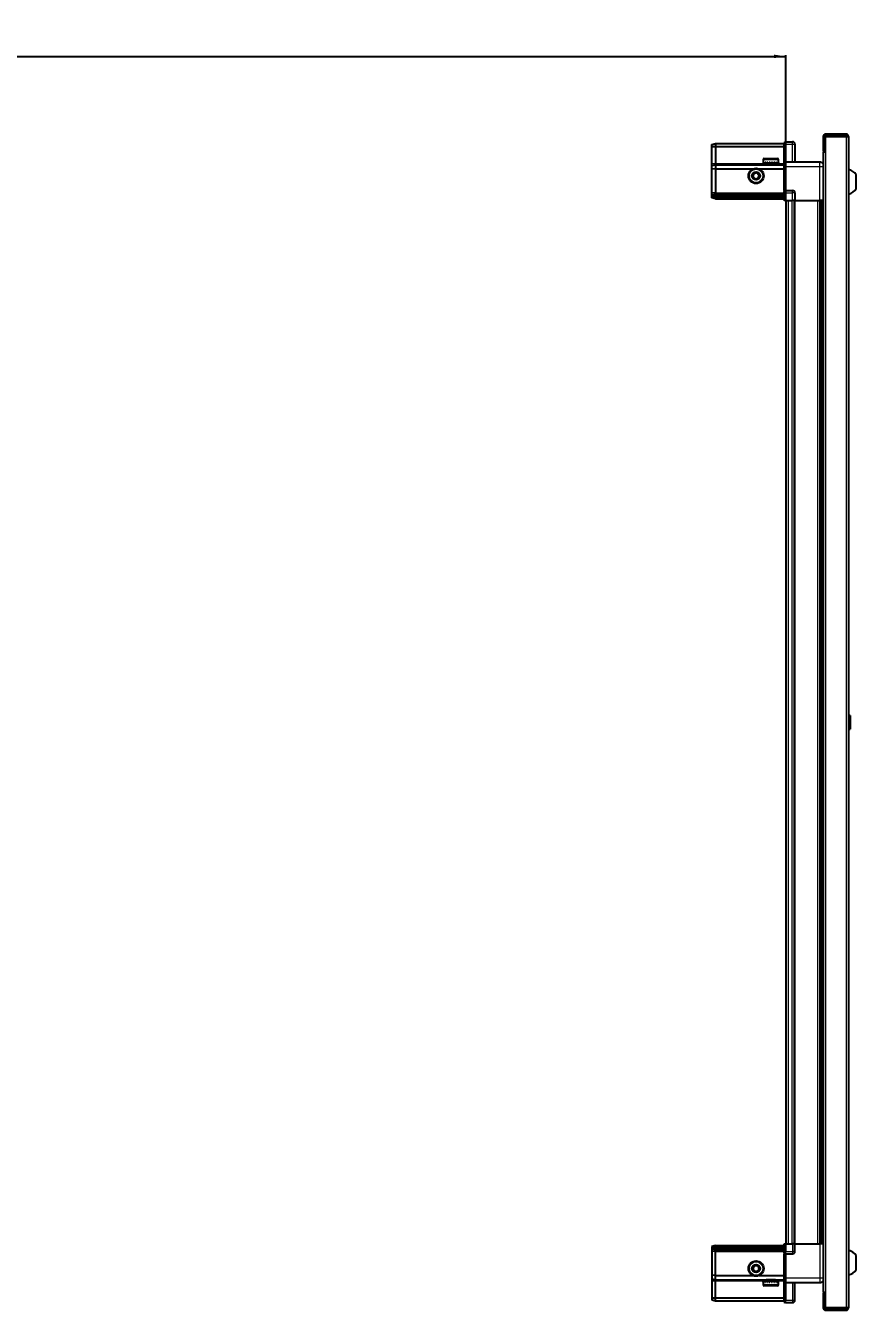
# Model space of a CAD drawing. Header units: millimetres. Extents: x 1770 to 4662, y -1076 to 1958.
# Drawn here: x 3351 to 4056, y 783 to 1874 of the extents above; entities that cross this region are included whole.
import ezdxf

# ---------------------------------------------------------------- set-up
doc = ezdxf.new("R2010")
doc.units = ezdxf.units.MM
doc.layers.add('FORMAT', color=7, linetype='Continuous')
doc.styles.add('SLDTEXTSTYLE0', font='TXT', dxfattribs={"width": 0.75})
doc.dimstyles.new('SLDDIMSTYLE0', dxfattribs={"dimtxt": 20, "dimasz": 10, "dimexe": 0, "dimexo": 0.0625, "dimgap": 5, "dimtad": 2, "dimdec": 1, "dimrnd": 1e-09, "dimzin": 12, "dimdsep": 46, "dimtxsty": 'SLDTEXTSTYLE0', "dimsah": 1, "dimcen": 0.09, "dimadec": 0, "dimazin": 3, "dimtfac": 1, "dimtofl": 0, "dimtmove": 0, "dimatfit": 3, "dimfxl": 0, "dimfrac": 2, "dimtolj": 1, "dimtzin": 12, "dimarcsym": 0})

# ---------------------------------------------------------------- blocks, each defined once
blk = doc.blocks.new('_D_5')
at = {"layer": 'FORMAT'}
for p, q in [((2495.9, 1725.6), (2495.9, 1849.1)), ((2495.9, 1848.1), (3995.9, 1848.1)), ((3995.9, 1725.6), (3995.9, 1849.1))]:
    blk.add_line(p, q, dxfattribs=at)
for points in [[(2495.9, 1848.1), (2505.9, 1846.6), (2505.9, 1849.6)], [(3995.9, 1848.1), (3985.9, 1849.6), (3985.9, 1846.6)]]:
    blk.add_solid(points, dxfattribs=at)
at = {"layer": 'FORMAT', "insert": (3216.4, 1873.9), "char_height": 20, "attachment_point": 1, "style": 'SLDTEXTSTYLE0'}
blk.add_mtext('1500', dxfattribs=at)

msp = doc.modelspace()

# ---------------------------------------------------------------- linework, layer by layer
at = {"color": 7, "linetype": 'Continuous', "lineweight": 25}
for p, q in [((4027.77, 1779.99), (4027.77, 1767.59)), ((4029.27, 1779.99), (4029.27, 1767.59)), ((4029.77, 1767.09), (4029.77, 1779.99)), ((4029.77, 1779.99), (4047.17, 1779.99)), ((4047.17, 1782.09), (4029.87, 1782.09)), ((4047.17, 1780.59), (4029.87, 1780.59)), ((4047.17, 1780.59), (4047.17, 1782.09)), ((4047.17, 1779.99), (4049.27, 1779.99)), ((4049.27, 1779.99), (4049.27, 785.19)), ((3933.27, 1773.29), (3936.27, 1774.09)), ((3933.27, 1771.44), (3933.27, 1773.29)), ((3933.27, 1771.44), (3936.27, 1771.59)), ((3933.27, 1757.09), (3933.27, 1771.44)), ((3936.27, 1774.09), (3936.27, 1771.59)), ((3936.27, 1774.09), (3994.57, 1774.09)), ((3936.27, 1771.59), (3936.27, 1757.09)), ((3936.27, 1771.59), (3994.57, 1771.59)), ((3995.44, 1775.59), (3994.57, 1775.09)), ((3995.44, 1775.59), (3994.57, 1775.09)), ((3994.57, 1775.09), (3994.57, 1773.59)), ((3994.57, 1758.79), (3994.57, 1773.59)), ((3995.77, 1775.59), (3995.44, 1775.59)), ((3995.77, 1775.59), (3995.44, 1775.59)), ((3995.77, 1773.59), (3995.77, 1775.59)), ((3995.77, 1775.59), (3995.77, 1775.59)), ((3995.77, 1775.59), (4001.77, 1775.59)), ((3995.77, 1773.59), (3995.77, 1758.79)), ((4003.77, 1773.59), (4003.77, 1758.59)), ((4027.77, 1767.59), (4029.27, 1767.59)), ((3933.27, 1755.29), (3933.27, 1757.09)), ((3936.27, 1757.09), (3936.27, 1756.09)), ((3976.77, 1760.49), (3976.77, 1757.59)), ((3976.77, 1757.59), (3976.81, 1757.59)), ((3976.93, 1758.09), (3976.81, 1758.09)), ((3976.81, 1758.09), (3976.81, 1757.59)), ((3976.81, 1757.59), (3976.93, 1757.59)), ((3976.93, 1758.09), (3976.93, 1757.59)), ((3976.93, 1757.59), (3977.34, 1757.59)), ((3977.68, 1758.09), (3977.34, 1758.09)), ((3977.34, 1758.09), (3977.34, 1757.59)), ((3977.34, 1757.59), (3977.68, 1757.59)), ((3977.57, 1761.29), (3988.97, 1761.29)), ((3977.68, 1758.09), (3977.68, 1757.59)), ((3977.68, 1757.59), (3978.45, 1757.59)), ((3978.97, 1758.09), (3978.45, 1758.09)), ((3978.45, 1758.09), (3978.45, 1757.59)), ((3978.45, 1757.59), (3978.97, 1757.59)), ((3978.87, 1757.59), (3978.87, 1757.49)), ((3978.87, 1757.49), (3987.67, 1757.49)), ((3978.97, 1758.09), (3978.97, 1757.59)), ((3978.97, 1757.59), (3980.03, 1757.59)), ((3979.27, 1757.09), (3979.96, 1756.61)), ((3979.27, 1757.09), (3987.27, 1757.09)), ((3980.69, 1758.09), (3980.03, 1758.09)), ((3980.03, 1758.09), (3980.03, 1757.59)), ((3980.03, 1757.59), (3980.69, 1757.59)), ((3980.69, 1758.09), (3980.69, 1757.59)), ((3980.69, 1757.59), (3981.93, 1757.59)), ((3982.66, 1758.09), (3981.93, 1758.09)), ((3981.93, 1758.09), (3981.93, 1757.59)), ((3981.93, 1757.59), (3982.36, 1757.59)), ((3982.36, 1758.09), (3982.36, 1757.59)), ((3982.66, 1758.09), (3982.66, 1757.59)), ((3982.66, 1757.59), (3983.96, 1757.59)), ((3984.69, 1758.09), (3983.96, 1758.09)), ((3983.96, 1758.09), (3983.96, 1757.59)), ((3984.23, 1758.09), (3984.23, 1757.59)), ((3984.23, 1757.59), (3984.69, 1757.59)), ((3984.69, 1758.09), (3984.69, 1757.59)), ((3984.69, 1757.59), (3985.93, 1757.59)), ((3986.58, 1758.09), (3985.93, 1758.09)), ((3985.93, 1758.09), (3985.93, 1757.59)), ((3985.93, 1757.59), (3986.58, 1757.59)), ((3986.58, 1758.09), (3986.58, 1757.59)), ((3986.58, 1757.59), (3987.63, 1757.59)), ((3986.58, 1756.61), (3987.27, 1757.09)), ((3988.15, 1758.09), (3987.63, 1758.09)), ((3987.63, 1758.09), (3987.63, 1757.59)), ((3987.63, 1757.59), (3988.15, 1757.59)), ((3987.67, 1757.49), (3987.67, 1757.59)), ((3988.15, 1758.09), (3988.15, 1757.59)), ((3988.15, 1757.59), (3988.91, 1757.59)), ((3989.24, 1758.09), (3988.91, 1758.09)), ((3988.91, 1758.09), (3988.91, 1757.59)), ((3988.91, 1757.59), (3989.24, 1757.59)), ((3989.24, 1758.09), (3989.24, 1757.59)), ((3989.24, 1757.59), (3989.63, 1757.59)), ((3989.74, 1758.09), (3989.63, 1758.09)), ((3989.63, 1758.09), (3989.63, 1757.59)), ((3989.63, 1757.59), (3989.74, 1757.59)), ((3989.74, 1758.09), (3989.74, 1757.59)), ((3989.74, 1757.59), (3989.77, 1757.59)), ((3989.77, 1757.59), (3989.77, 1760.49)), ((3994.57, 1758.59), (3994.57, 1758.79)), ((3995.77, 1758.59), (3994.57, 1758.59)), ((3994.57, 1754.59), (3994.57, 1758.59)), ((3995.77, 1758.79), (3995.77, 1758.59)), ((3995.77, 1758.59), (3995.77, 1754.59)), ((3995.77, 1758.59), (4024.77, 1758.59)), ((4027.67, 1767.09), (4027.67, 798.09)), ((4027.67, 1767.09), (4029.77, 1767.09)), ((3933.27, 1755.29), (3936.27, 1756.09)), ((3933.27, 1752.26), (3933.27, 1755.29)), ((3936.27, 1752.59), (3933.27, 1752.26)), ((3933.27, 1732.09), (3933.27, 1752.26)), ((3936.27, 1756.09), (3936.27, 1752.59)), ((3936.27, 1756.09), (3994.57, 1756.09)), ((3936.27, 1752.59), (3936.27, 1732.09)), ((3936.27, 1752.59), (3968.27, 1752.59)), ((3973.27, 1752.59), (3994.57, 1752.59)), ((3979.96, 1756.61), (3979.27, 1756.13)), ((3979.27, 1756.13), (3979.27, 1756.09)), ((3979.27, 1756.13), (3987.27, 1756.13)), ((3979.96, 1756.61), (3986.58, 1756.61)), ((3987.27, 1756.13), (3986.58, 1756.61)), ((3987.27, 1756.09), (3987.27, 1756.13)), ((3994.57, 1734.29), (3994.57, 1754.59)), ((3995.77, 1754.59), (3995.77, 1734.29)), ((4055.87, 1735.59), (4055.87, 1747.59)), ((3933.27, 1730.29), (3933.27, 1732.09)), ((3936.27, 1731.09), (3933.27, 1730.29)), ((3933.27, 1729.55), (3933.27, 1730.29)), ((3936.27, 1730.09), (3933.27, 1729.55)), ((3933.27, 1729.05), (3933.27, 1729.55)), ((3933.27, 1727.9), (3933.27, 1729.05)), ((3936.27, 1728.59), (3933.27, 1729.05)), ((3936.27, 1727.09), (3933.27, 1727.9)), ((3936.27, 1732.09), (3936.27, 1731.09)), ((3936.27, 1731.09), (3936.27, 1730.09)), ((3936.27, 1731.09), (3994.57, 1731.09)), ((3936.27, 1730.09), (3994.57, 1730.09)), ((3936.27, 1730.09), (3936.27, 1728.59)), ((3936.27, 1728.59), (3936.27, 1727.09)), ((3936.27, 1728.59), (3994.57, 1728.59)), ((3936.27, 1727.09), (3994.57, 1727.09)), ((3994.57, 1734.09), (3994.57, 1734.29)), ((3995.77, 1734.09), (3994.57, 1734.09)), ((3994.57, 1734.09), (3994.57, 1733.42)), ((3994.57, 1725.59), (3994.57, 1733.42)), ((3995.44, 1725.59), (3994.57, 1725.59)), ((3995.44, 1732.09), (3995.44, 1725.59)), ((3995.77, 1725.59), (3995.44, 1725.59)), ((3995.77, 1734.29), (3995.77, 1734.09)), ((3995.77, 1732.09), (3995.77, 1734.09)), ((3995.77, 1734.09), (4001.77, 1734.09)), ((3995.77, 1732.09), (3995.77, 1734.09)), ((3995.77, 1732.09), (3995.77, 1725.59)), ((3995.77, 1725.59), (4001.77, 1725.59)), ((3995.92, 1725.59), (3995.92, 839.59)), ((4003.77, 1725.59), (4001.77, 1725.59)), ((4003.12, 1725.59), (4003.12, 839.59)), ((4003.77, 1732.09), (4003.77, 1725.59)), ((4003.77, 1725.59), (4024.77, 1725.59)), ((4025.79, 839.59), (4025.79, 1725.59)), ((4025.83, 839.59), (4025.83, 1725.59)), ((4027.62, 1725.59), (4027.62, 839.59)), ((4050.25, 1288.38), (4049.27, 1287.39)), ((4050.77, 1288.38), (4050.25, 1288.38)), ((4050.25, 1288.38), (4050.25, 1276.81)), ((4050.77, 1288.38), (4050.77, 1276.81)), ((4049.27, 1277.79), (4050.25, 1276.81)), ((4050.25, 1276.81), (4050.77, 1276.81)), ((3936.27, 838.09), (3933.27, 837.29)), ((3933.27, 837.29), (3933.27, 836.14)), ((3936.27, 836.59), (3933.27, 836.14)), ((3933.27, 836.14), (3933.27, 835.64)), ((3936.27, 835.09), (3933.27, 835.64)), ((3933.27, 835.64), (3933.27, 834.9)), ((3936.27, 834.09), (3933.27, 834.9)), ((3933.27, 834.9), (3933.27, 833.09)), ((3933.27, 833.09), (3933.27, 812.93)), ((3936.27, 836.59), (3936.27, 838.09)), ((3936.27, 838.09), (3994.57, 838.09)), ((3936.27, 835.09), (3936.27, 836.59)), ((3936.27, 836.59), (3994.57, 836.59)), ((3936.27, 835.09), (3994.57, 835.09)), ((3936.27, 834.09), (3936.27, 835.09)), ((3936.27, 834.09), (3994.57, 834.09)), ((3936.27, 833.09), (3936.27, 834.09)), ((3936.27, 812.59), (3936.27, 833.09)), ((3994.57, 831.77), (3994.57, 839.59)), ((3994.57, 839.59), (3995.44, 839.59)), ((3994.57, 831.77), (3994.57, 831.09)), ((3995.77, 831.09), (3994.57, 831.09)), ((3994.57, 830.89), (3994.57, 831.09)), ((3994.57, 810.59), (3994.57, 830.89)), ((3995.44, 839.59), (3995.44, 839.59)), ((3995.44, 839.59), (3995.44, 833.09)), ((3995.77, 839.59), (3995.44, 839.59)), ((3995.77, 839.59), (3995.77, 833.09)), ((3995.77, 839.59), (3995.77, 839.59)), ((3995.77, 839.59), (4001.77, 839.59)), ((3995.77, 839.59), (3995.77, 833.09)), ((3995.77, 831.09), (3995.77, 833.09)), ((3995.77, 831.09), (3995.77, 830.89)), ((3995.77, 831.09), (4001.77, 831.09)), ((3995.77, 830.89), (3995.77, 810.59)), ((4003.77, 839.59), (4001.77, 839.59)), ((4003.77, 833.09), (4003.77, 839.59)), ((4003.77, 839.59), (4024.77, 839.59)), ((4055.87, 817.59), (4055.87, 829.59)), ((3936.27, 812.59), (3933.27, 812.93)), ((3933.27, 812.93), (3933.27, 809.9)), ((3933.27, 809.9), (3936.27, 809.09)), ((3933.27, 809.9), (3933.27, 808.09)), ((3933.27, 808.09), (3933.27, 793.75)), ((3936.27, 812.59), (3968.27, 812.59)), ((3936.27, 809.09), (3936.27, 812.59)), ((3936.27, 809.09), (3994.57, 809.09)), ((3936.27, 808.09), (3936.27, 809.09)), ((3936.27, 793.59), (3936.27, 808.09)), ((3973.27, 812.59), (3994.57, 812.59)), ((3976.77, 807.59), (3976.77, 804.69)), ((3976.79, 807.59), (3976.77, 807.59)), ((3976.79, 807.09), (3976.79, 807.59)), ((3976.89, 807.59), (3976.79, 807.59)), ((3976.89, 807.09), (3976.89, 807.59)), ((3977.26, 807.59), (3976.89, 807.59)), ((3977.26, 807.09), (3977.26, 807.59)), ((3977.58, 807.59), (3977.26, 807.59)), ((3977.58, 807.09), (3977.58, 807.59)), ((3978.32, 807.59), (3977.58, 807.59)), ((3978.32, 807.09), (3978.32, 807.59)), ((3978.83, 807.59), (3978.32, 807.59)), ((3978.83, 807.09), (3978.83, 807.59)), ((3979.86, 807.59), (3978.83, 807.59)), ((3978.87, 807.69), (3978.87, 807.59)), ((3987.67, 807.69), (3978.87, 807.69)), ((3979.27, 809.09), (3979.27, 809.06)), ((3979.27, 809.06), (3979.96, 808.58)), ((3987.27, 809.06), (3979.27, 809.06)), ((3979.96, 808.58), (3979.27, 808.09)), ((3987.27, 808.09), (3979.27, 808.09)), ((3979.86, 807.09), (3979.86, 807.59)), ((3980.51, 807.59), (3979.86, 807.59)), ((3986.58, 808.58), (3979.96, 808.58)), ((3980.51, 807.09), (3980.51, 807.59)), ((3981.74, 807.59), (3980.51, 807.59)), ((3981.74, 807.09), (3981.74, 807.59)), ((3982.23, 807.59), (3981.74, 807.59)), ((3982.23, 807.09), (3982.23, 807.59)), ((3982.46, 807.09), (3982.46, 807.59)), ((3983.76, 807.59), (3982.46, 807.59)), ((3983.76, 807.09), (3983.76, 807.59)), ((3984.1, 807.09), (3984.1, 807.59)), ((3984.49, 807.59), (3984.1, 807.59)), ((3984.49, 807.09), (3984.49, 807.59)), ((3985.74, 807.59), (3984.49, 807.59)), ((3985.74, 807.09), (3985.74, 807.59)), ((3986.41, 807.59), (3985.74, 807.59)), ((3986.41, 807.09), (3986.41, 807.59)), ((3987.48, 807.59), (3986.41, 807.59)), ((3986.58, 808.58), (3987.27, 809.06)), ((3987.27, 808.09), (3986.58, 808.58)), ((3987.27, 809.06), (3987.27, 809.09)), ((3987.48, 807.09), (3987.48, 807.59)), ((3988.01, 807.59), (3987.48, 807.59)), ((3987.67, 807.59), (3987.67, 807.69)), ((3988.01, 807.09), (3988.01, 807.59)), ((3988.8, 807.59), (3988.01, 807.59)), ((3988.8, 807.09), (3988.8, 807.59)), ((3989.15, 807.59), (3988.8, 807.59)), ((3989.15, 807.09), (3989.15, 807.59)), ((3989.59, 807.59), (3989.15, 807.59)), ((3989.59, 807.09), (3989.59, 807.59)), ((3989.72, 807.59), (3989.59, 807.59)), ((3989.72, 807.09), (3989.72, 807.59)), ((3989.77, 807.59), (3989.72, 807.59)), ((3989.77, 804.69), (3989.77, 807.59)), ((3994.57, 806.59), (3994.57, 810.59)), ((3995.77, 810.59), (3995.77, 806.59)), ((3976.79, 807.09), (3976.89, 807.09)), ((3977.26, 807.09), (3977.58, 807.09)), ((3988.97, 803.89), (3977.57, 803.89)), ((3978.32, 807.09), (3978.83, 807.09)), ((3979.86, 807.09), (3980.51, 807.09)), ((3981.74, 807.09), (3982.46, 807.09)), ((3983.76, 807.09), (3984.49, 807.09)), ((3985.74, 807.09), (3986.41, 807.09)), ((3987.48, 807.09), (3988.01, 807.09)), ((3988.8, 807.09), (3989.15, 807.09)), ((3989.59, 807.09), (3989.72, 807.09)), ((3995.77, 806.59), (3994.57, 806.59)), ((3994.57, 806.39), (3994.57, 806.59)), ((3994.57, 791.59), (3994.57, 806.39)), ((3995.77, 806.59), (3995.77, 806.39)), ((3995.77, 806.59), (4024.77, 806.59)), ((3995.77, 806.39), (3995.77, 791.59)), ((3995.77, 806.39), (3995.77, 791.59)), ((4003.77, 791.59), (4003.77, 806.59)), ((4029.77, 798.09), (4027.67, 798.09)), ((4027.77, 797.59), (4029.27, 797.59)), ((4027.77, 797.59), (4027.77, 785.19)), ((4029.27, 797.59), (4029.27, 785.19)), ((4029.77, 785.19), (4029.77, 798.09)), ((3933.27, 793.75), (3936.27, 793.59)), ((3933.27, 793.75), (3933.27, 791.9)), ((3933.27, 791.9), (3936.27, 791.09)), ((3936.27, 793.59), (3994.57, 793.59)), ((3936.27, 791.09), (3936.27, 793.59)), ((3936.27, 791.09), (3994.57, 791.09)), ((3994.57, 791.59), (3994.57, 790.09)), ((3994.57, 790.09), (3995.44, 789.59)), ((3995.77, 789.59), (3995.44, 789.59)), ((3995.77, 789.59), (3995.77, 791.59)), ((3995.77, 789.59), (4001.77, 789.59)), ((4047.17, 785.19), (4029.77, 785.19)), ((4029.87, 784.59), (4047.17, 784.59)), ((4029.87, 783.09), (4047.17, 783.09)), ((4049.27, 785.19), (4047.17, 785.19)), ((4047.17, 784.59), (4047.17, 783.09))]:
    msp.add_line(p, q, dxfattribs=at)
at = {"color": 8, "linetype": 'Continuous', "lineweight": 18}
for p, q in [((4029.27, 1779.99), (4027.77, 1779.99)), ((4029.87, 1780.59), (4029.87, 1782.09)), ((4047.17, 1779.99), (4047.17, 785.19)), ((3995.77, 1773.59), (3994.57, 1773.59)), ((3995.77, 1773.59), (4001.77, 1773.59)), ((4001.77, 1773.59), (4001.77, 1775.59)), ((4001.77, 1758.59), (4001.77, 1773.59)), ((4001.77, 1773.59), (4003.77, 1773.59)), ((3933.27, 1757.09), (3936.27, 1757.09)), ((3936.27, 1757.09), (3979.27, 1757.09)), ((3976.77, 1760.49), (3989.77, 1760.49)), ((3987.27, 1757.09), (3994.57, 1757.09)), ((3994.57, 1758.79), (3995.77, 1758.79)), ((4029.77, 1767.09), (4029.77, 798.09)), ((3995.77, 1754.59), (3994.57, 1754.59)), ((3995.77, 1754.59), (4024.77, 1754.59)), ((4024.77, 1725.59), (4024.77, 1754.59)), ((3936.27, 1732.09), (3933.27, 1732.09)), ((3936.27, 1732.09), (3994.57, 1732.09)), ((3994.57, 1734.29), (3995.77, 1734.29)), ((3995.77, 1732.09), (3995.44, 1732.09)), ((3995.77, 1732.09), (4001.77, 1732.09)), ((3997.92, 1725.59), (3997.92, 839.59)), ((4001.12, 1725.59), (4001.12, 839.59)), ((4001.77, 1732.09), (4001.77, 1734.09)), ((4001.77, 1725.59), (4001.77, 1732.09)), ((4003.77, 1732.09), (4001.77, 1732.09)), ((4003.77, 1725.59), (4003.77, 839.59)), ((4023.17, 839.59), (4023.17, 1725.59)), ((4024.59, 1725.59), (4024.59, 839.59)), ((4027.03, 839.59), (4027.03, 1725.59)), ((3936.27, 833.09), (3933.27, 833.09)), ((3936.27, 833.09), (3994.57, 833.09)), ((3995.77, 830.89), (3994.57, 830.89)), ((3995.77, 839.59), (3995.44, 839.59)), ((3995.77, 833.09), (3995.44, 833.09)), ((3995.77, 833.09), (4001.77, 833.09)), ((4001.77, 839.59), (4001.77, 833.09)), ((4003.77, 833.09), (4001.77, 833.09)), ((4001.77, 833.09), (4001.77, 831.09)), ((4024.77, 839.59), (4024.77, 810.59)), ((3933.27, 808.09), (3936.27, 808.09)), ((3936.27, 808.09), (3979.27, 808.09)), ((3987.27, 808.09), (3994.57, 808.09)), ((3995.77, 810.59), (3994.57, 810.59)), ((3995.77, 810.59), (4024.77, 810.59)), ((3989.77, 804.69), (3976.77, 804.69)), ((3995.77, 806.39), (3994.57, 806.39)), ((4001.77, 806.59), (4001.77, 791.59)), ((3995.77, 791.59), (3994.57, 791.59)), ((3995.77, 791.59), (4001.77, 791.59)), ((4001.77, 791.59), (4003.77, 791.59)), ((4001.77, 791.59), (4001.77, 789.59)), ((4029.27, 785.19), (4027.77, 785.19)), ((4029.87, 784.59), (4029.87, 783.09))]:
    msp.add_line(p, q, dxfattribs=at)
at = {"color": 7, "linetype": 'Continuous', "lineweight": 25}
for centre, radius in [((3970.77, 1746.59), 6.5), ((3970.77, 1746.59), 3.46), ((3970.77, 818.59), 6.5), ((3970.77, 818.59), 3.46)]:
    msp.add_circle(centre, radius, dxfattribs=at)
at = {"color": 8, "linetype": 'Continuous', "lineweight": 18}
for centre in [(3970.77, 1746.59), (3970.77, 818.59)]:
    msp.add_circle(centre, 5.7, dxfattribs=at)
at = {"color": 7, "linetype": 'Continuous', "lineweight": 25}
for centre, radius, start, end in [((4029.87, 1779.99), 2.1, 90, 180), ((4029.87, 1779.99), 0.6, 90, 180), ((4047.17, 1779.99), 2.1, 360, 90), ((4047.17, 1779.99), 0.6, 360, 90), ((4001.77, 1773.59), 2, 360, 90), ((3977.57, 1760.49), 0.8, 90, 180), ((3978.87, 1757.09), 0.4, 0, 90), ((3987.67, 1757.09), 0.4, 90, 180), ((3988.97, 1760.49), 0.8, 0, 90), ((3970.77, 1746.59), 2.5, 120.74103, 180.74103), ((3970.77, 1746.59), 2.5, 180.74103, 240.74103), ((3970.77, 1746.59), 2.5, 60.74103, 120.74103), ((3970.77, 1746.59), 2.5, 0.74103, 60.74103), ((3970.77, 1746.59), 2.5, 300.74103, 0.74103), ((4046.25, 1740.57), 11.91, 36.1266, 75.29965), ((3970.77, 1746.59), 2.5, 240.74103, 300.74103), ((4046.25, 1742.62), 11.91, 284.70035, 323.8734), ((4001.77, 1732.09), 2, 0, 90), ((4001.77, 833.09), 2, 270, 0), ((4046.25, 822.57), 11.91, 36.1266, 75.29965), ((3970.77, 818.59), 2.5, 155.91157, 215.91157), ((3970.77, 818.59), 2.5, 95.91157, 155.91157), ((3970.77, 818.59), 2.5, 35.91157, 95.91157), ((3970.77, 818.59), 2.5, 335.91157, 35.91157), ((3970.77, 818.59), 2.5, 215.91157, 275.91157), ((3970.77, 818.59), 2.5, 275.91157, 335.91157), ((3978.87, 808.09), 0.4, 270, 0), ((3987.67, 808.09), 0.4, 180, 270), ((4046.25, 824.62), 11.91, 284.70035, 323.8734), ((3977.57, 804.69), 0.8, 180, 270), ((3988.97, 804.69), 0.8, 270, 0), ((4001.77, 791.59), 2, 270, 0), ((4029.87, 785.19), 2.1, 180, 270), ((4029.87, 785.19), 0.6, 180, 270), ((4047.17, 785.19), 2.1, 270, 0), ((4047.17, 785.19), 0.6, 270, 0)]:
    msp.add_arc(centre, radius, start, end, dxfattribs=at)
for centre, start_param, end_param in [((3991.97, 1732.09), 0, 0.7227342), ((3991.97, 833.09), 5.5604511, 6.2831853)]:
    msp.add_ellipse(centre, major_axis=(3.46, 0), ratio=0.5773503, start_param=start_param, end_param=end_param, dxfattribs=at)
for points, knots in [([(4024.77, 1758.59), (4025.21, 1758.55), (4025.89, 1758.48), (4026.7, 1758.04), (4027.26, 1757.6), (4027.53, 1757.23), (4027.67, 1757.05)], [0, 0, 0, 0, 0.3842982, 0.5911726, 0.8024372, 1, 1, 1, 1]), ([(3968.25, 1748), (3968.69, 1748.27), (3969.52, 1748.76), (3970.35, 1749.25), (3970.73, 1749.48)], [0, 0, 0, 0, 0.5346859, 1, 1, 1, 1]), ([(3968.29, 1745.12), (3968.29, 1745.24), (3968.28, 1745.84), (3968.27, 1746.84), (3968.26, 1747.66), (3968.25, 1748)], [0, 0, 0, 0, 0.1331247, 0.6370994, 1, 1, 1, 1]), ([(3970.73, 1749.48), (3971.18, 1749.23), (3972.02, 1748.76), (3972.86, 1748.29), (3973.25, 1748.07)], [0, 0, 0, 0, 0.5346859, 1, 1, 1, 1]), ([(3973.25, 1748.07), (3973.26, 1747.72), (3973.27, 1746.9), (3973.28, 1745.91), (3973.29, 1745.31), (3973.29, 1745.18)], [0, 0, 0, 0, 0.3629006, 0.8668753, 1, 1, 1, 1]), ([(3970.81, 1743.71), (3970.36, 1743.96), (3969.52, 1744.43), (3968.68, 1744.9), (3968.29, 1745.12)], [0, 0, 0, 0, 0.53468586, 1, 1, 1, 1]), ([(3973.29, 1745.18), (3972.84, 1744.92), (3972.02, 1744.43), (3971.19, 1743.94), (3970.81, 1743.71)], [0, 0, 0, 0, 0.5346859, 1, 1, 1, 1]), ([(4027.62, 1725.59), (4027.58, 1725.59), (4027.36, 1725.59), (4026.64, 1725.59), (4025.68, 1725.59), (4025.03, 1725.59), (4024.77, 1725.59)], [0, 0, 0, 0, 0.0717073, 0.4209791, 0.7702508, 1, 1, 1, 1]), ([(4027.62, 839.59), (4027.58, 839.59), (4027.36, 839.59), (4026.64, 839.59), (4025.68, 839.59), (4025.03, 839.59), (4024.77, 839.59)], [0, 0, 0, 0, 0.0717073, 0.4209791, 0.7702508, 1, 1, 1, 1]), ([(3967.9, 818.3), (3968.11, 818.77), (3968.5, 819.65), (3968.89, 820.52), (3969.08, 820.93)], [0, 0, 0, 0, 0.5346859, 1, 1, 1, 1]), ([(3969.08, 820.93), (3969.42, 820.97), (3970.24, 821.05), (3971.23, 821.15), (3971.82, 821.22), (3971.95, 821.23)], [0, 0, 0, 0, 0.36290056, 0.86687533, 1, 1, 1, 1]), ([(3971.95, 821.23), (3972.25, 820.81), (3972.82, 820.03), (3973.38, 819.25), (3973.64, 818.89)], [0, 0, 0, 0, 0.5346859, 1, 1, 1, 1]), ([(3973.64, 818.89), (3973.43, 818.42), (3973.04, 817.54), (3972.64, 816.66), (3972.46, 816.26)], [0, 0, 0, 0, 0.5346859, 1, 1, 1, 1]), ([(3969.59, 815.96), (3969.29, 816.38), (3968.72, 817.16), (3968.16, 817.93), (3967.9, 818.3)], [0, 0, 0, 0, 0.53468586, 1, 1, 1, 1]), ([(3972.46, 816.26), (3972.34, 816.24), (3971.74, 816.18), (3970.75, 816.08), (3969.93, 815.99), (3969.59, 815.96)], [0, 0, 0, 0, 0.1331247, 0.6370994, 1, 1, 1, 1]), ([(4024.77, 806.59), (4025.21, 806.64), (4025.89, 806.71), (4026.7, 807.15), (4027.26, 807.59), (4027.53, 807.96), (4027.67, 808.14)], [0, 0, 0, 0, 0.38429816, 0.59117259, 0.8024372, 1, 1, 1, 1])]:
    msp.add_open_spline(points, degree=3, knots=knots, dxfattribs=at)
at = {"color": 8, "linetype": 'Continuous', "lineweight": 18}
for points in [[(4024.77, 1754.59), (4024.77, 1755.12), (4024.77, 1756.17), (4024.77, 1757.49), (4024.77, 1758.41), (4024.77, 1758.53), (4024.77, 1758.59)], [(4024.77, 810.59), (4024.77, 810.07), (4024.77, 809.02), (4024.77, 807.7), (4024.77, 806.77), (4024.77, 806.65), (4024.77, 806.59)]]:
    msp.add_open_spline(points, degree=3, dxfattribs=at)
for points in [[(4024.77, 1754.59), (4025.21, 1754.59), (4025.89, 1754.59), (4026.7, 1754.59), (4027.26, 1754.59), (4027.53, 1754.59), (4027.67, 1754.59)], [(4024.77, 810.59), (4025.21, 810.59), (4025.89, 810.59), (4026.7, 810.59), (4027.26, 810.59), (4027.53, 810.59), (4027.67, 810.59)]]:
    msp.add_open_spline(points, degree=3, knots=[0, 0, 0, 0, 0.3842982, 0.5911726, 0.8024372, 1, 1, 1, 1], dxfattribs=at)

# ---------------------------------------------------------------- dimensions: what is measured, and where the dimension line sits
at = {"layer": 'FORMAT'}
dim = msp.add_linear_dim(base=(3995.92, 1848.09), p1=(2495.92, 1725.59), p2=(3995.92, 1725.59), angle=0, dimstyle='SLDDIMSTYLE0', dxfattribs=at)
dim.commit()
dim.dimension.update_dxf_attribs({"geometry": '_D_5', "text_midpoint": (3245.92, 1848.09), "dimtype": 160})

doc.saveas('drawing.dxf')
